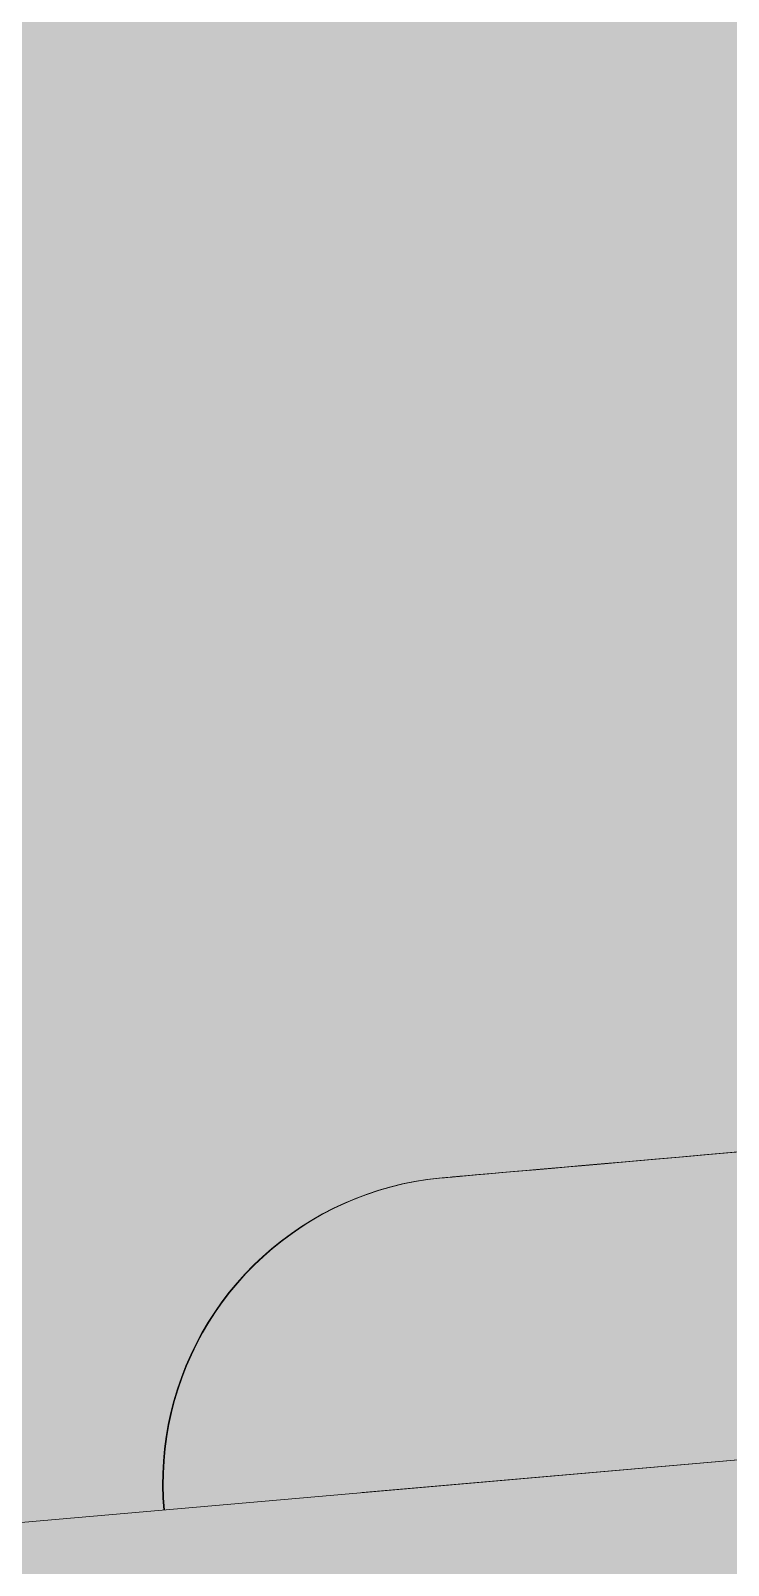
# Model space of a CAD drawing. Header units: millimetres. Extents: x 632 to 546626, y -3890 to 22200.
# Drawn here: x 370549.71 to 370553.13, y 16851.16 to 16858.67 of the extents above; entities that cross this region are included whole.
import ezdxf

# ---------------------------------------------------------------- set-up
doc = ezdxf.new("R2010")
doc.units = ezdxf.units.MM
doc.layers.add('A-270-M_ROOF', color=132, linetype='Continuous', lineweight=13)
doc.layers.add('A-770-ME_FFE_SA', color=91, linetype='Continuous', lineweight=13)

# ---------------------------------------------------------------- blocks, each defined once
blk = doc.blocks.new('Static Line_Sayfa_Metal Deck_Pan Mount - Up to 15 _ pitch - Max 2 Users-1845874-S6_501-SECTION A6')
at = {"layer": 'A-770-ME_FFE_SA', "lineweight": 5, "transparency": 33554432}
for points in [[(4548485.5504, 16846.4627), (4548530.3791, 16850.3847), (4548544.1747, 16901.8707), (4548684.1791, 16914.1195), (4548706.7056, 16865.8113), (4548751.5343, 16869.7333), (4548751.2729, 16872.7219), (4548708.5367, 16868.9829), (4548686.0102, 16917.2912), (4548541.8136, 16904.6499), (4548528.025, 16853.1902), (4548485.2889, 16849.4513), (4548485.5179, 16846.8341)], [(4548506.5599, 16851.0618), (4548705.7988, 16868.493), (4548701.572, 16916.8074), (4548502.333, 16899.3763), (4548504.4007, 16875.742)], [(4548506.6009, 16851.0654), (4548705.8398, 16868.4965), (4548701.613, 16916.811), (4548502.374, 16899.3798), (4548504.442, 16875.742)], [(4548506.6419, 16851.069), (4548705.8808, 16868.5001), (4548701.6539, 16916.8146), (4548502.415, 16899.3834), (4548504.4833, 16875.742)], [(4548506.273, 16851.0367), (4548705.5119, 16868.4679), (4548701.285, 16916.7823), (4548502.0461, 16899.3512), (4548504.1116, 16875.742)], [(4548506.314, 16851.0403), (4548705.5529, 16868.4714), (4548701.326, 16916.7859), (4548502.0871, 16899.3547), (4548504.1529, 16875.742)], [(4548506.355, 16851.0439), (4548705.5939, 16868.475), (4548701.367, 16916.7895), (4548502.1281, 16899.3583), (4548504.1942, 16875.742)], [(4548506.396, 16851.0475), (4548705.6349, 16868.4786), (4548701.408, 16916.7931), (4548502.1691, 16899.3619), (4548504.2355, 16875.742)], [(4548506.4369, 16851.0511), (4548705.6759, 16868.4822), (4548701.449, 16916.7967), (4548502.2101, 16899.3655), (4548504.2768, 16875.742)], [(4548506.4779, 16851.0546), (4548705.7169, 16868.4858), (4548701.49, 16916.8002), (4548502.2511, 16899.3691), (4548504.3181, 16875.742)], [(4548506.5189, 16851.0582), (4548705.7579, 16868.4894), (4548701.531, 16916.8038), (4548502.292, 16899.3727), (4548504.3594, 16875.742)], [(4548506.4486, 16849.0444), (4548705.6876, 16866.4756), (4548701.4605, 16914.79), (4548502.2216, 16897.3589), (4548504.1129, 16875.742)], [(4548506.4896, 16849.048), (4548705.7286, 16866.4792), (4548701.5015, 16914.7936), (4548502.2626, 16897.3625), (4548504.1542, 16875.742)], [(4548506.5306, 16849.0516), (4548705.7696, 16866.4828), (4548701.5425, 16914.7972), (4548502.3036, 16897.366), (4548504.1955, 16875.742)], [(4548506.5716, 16849.0552), (4548705.8106, 16866.4863), (4548701.5835, 16914.8008), (4548502.3446, 16897.3696), (4548504.2368, 16875.742)], [(4548506.6126, 16849.0588), (4548705.8515, 16866.4899), (4548701.6245, 16914.8044), (4548502.3855, 16897.3732), (4548504.2781, 16875.742)], [(4548506.6536, 16849.0624), (4548705.8925, 16866.4935), (4548701.6655, 16914.808), (4548502.4265, 16897.3768), (4548504.3194, 16875.742)], [(4548506.6946, 16849.066), (4548705.9335, 16866.4971), (4548701.7065, 16914.8115), (4548502.4675, 16897.3804), (4548504.3607, 16875.742)], [(4548506.7356, 16849.0695), (4548705.9745, 16866.5007), (4548701.7475, 16914.8151), (4548502.5085, 16897.384), (4548504.402, 16875.742)], [(4548506.7766, 16849.0731), (4548706.0155, 16866.5043), (4548701.7884, 16914.8187), (4548502.5495, 16897.3876), (4548504.4433, 16875.742)], [(4548506.8175, 16849.0767), (4548706.0565, 16866.5079), (4548701.8294, 16914.8223), (4548502.5905, 16897.3911), (4548504.4846, 16875.742)]]:
    blk.add_hatch(color=256, dxfattribs=at).paths.add_polyline_path(points)
at = {"layer": 'A-770-ME_FFE_SA', "lineweight": 5}
for p, q in [((4548528.025, 16853.1902), (4548485.2889, 16849.4513)), ((4548485.2928, 16849.4516), (4548528.025, 16853.1902)), ((4548508.8904, 16851.5162), (4548515.175, 16852.066)), ((4548508.8905, 16851.5162), (4548515.1751, 16852.066)), ((4548508.892, 16851.5163), (4548515.1766, 16852.0661)), ((4548508.8921, 16851.5163), (4548515.1767, 16852.0661)), ((4548508.8937, 16851.5164), (4548515.1783, 16852.0663)), ((4548508.8937, 16851.5164), (4548515.1784, 16852.0663)), ((4548507.9158, 16851.4911), (4548507.9142, 16851.5511)), ((4548507.9198, 16851.4312), (4548507.9158, 16851.4911))]:
    blk.add_line(p, q, dxfattribs=at)
at = {"layer": 'A-770-ME_FFE_SA', "lineweight": 5, "flags": 128}
for points in [[(4548510.7532, 16853.1849), (4548510.6029, 16853.1717), (4548510.4596, 16853.1592), (4548510.3237, 16853.1473), (4548510.1953, 16853.136), (4548510.0746, 16853.1255), (4548509.962, 16853.1156), (4548509.8574, 16853.1065), (4548509.7612, 16853.0981), (4548509.6734, 16853.0904), (4548509.5942, 16853.0835), (4548509.5237, 16853.0773), (4548509.462, 16853.0719), (4548509.4093, 16853.0673), (4548509.3656, 16853.0635), (4548509.331, 16853.0604), (4548509.3055, 16853.0582), (4548509.2892, 16853.0568), (4548509.2821, 16853.0562)], [(4548510.7549, 16853.185), (4548510.6045, 16853.1718), (4548510.4612, 16853.1593), (4548510.3253, 16853.1474), (4548510.1969, 16853.1362), (4548510.0763, 16853.1256), (4548509.9636, 16853.1158), (4548509.859, 16853.1066), (4548509.7628, 16853.0982), (4548509.675, 16853.0905), (4548509.5958, 16853.0836), (4548509.5253, 16853.0774), (4548509.4637, 16853.072), (4548509.4109, 16853.0674), (4548509.3672, 16853.0636), (4548509.3326, 16853.0606), (4548509.3071, 16853.0583), (4548509.2908, 16853.0569), (4548509.2837, 16853.0563)], [(4548510.7565, 16853.1851), (4548510.6061, 16853.172), (4548510.4628, 16853.1595), (4548510.3269, 16853.1476), (4548510.1985, 16853.1363), (4548510.0779, 16853.1258), (4548509.9652, 16853.1159), (4548509.8607, 16853.1068), (4548509.7644, 16853.0984), (4548509.6766, 16853.0907), (4548509.5974, 16853.0837), (4548509.5269, 16853.0776), (4548509.4653, 16853.0722), (4548509.4126, 16853.0676), (4548509.3688, 16853.0637), (4548509.3342, 16853.0607), (4548509.3087, 16853.0585), (4548509.2924, 16853.0571), (4548509.2853, 16853.0564)], [(4548509.2864, 16853.0565), (4548509.3002, 16853.0577), (4548509.3232, 16853.0597), (4548509.3554, 16853.0626), (4548509.3966, 16853.0662), (4548509.4469, 16853.0706), (4548509.5062, 16853.0758), (4548509.5743, 16853.0817), (4548509.6512, 16853.0884), (4548509.7366, 16853.0959), (4548509.8306, 16853.1041), (4548509.933, 16853.1131), (4548510.0435, 16853.1228), (4548510.162, 16853.1331), (4548510.2883, 16853.1442), (4548510.4222, 16853.1559), (4548510.5635, 16853.1683), (4548510.712, 16853.1813)], [(4548509.288, 16853.0567), (4548509.3018, 16853.0579), (4548509.3248, 16853.0599), (4548509.357, 16853.0627), (4548509.3982, 16853.0663), (4548509.4485, 16853.0707), (4548509.5078, 16853.0759), (4548509.5759, 16853.0819), (4548509.6528, 16853.0886), (4548509.7383, 16853.0961), (4548509.8323, 16853.1043), (4548509.9346, 16853.1132), (4548510.0451, 16853.1229), (4548510.1636, 16853.1333), (4548510.2899, 16853.1443), (4548510.4238, 16853.156), (4548510.5651, 16853.1684), (4548510.7136, 16853.1814)], [(4548509.2896, 16853.0568), (4548509.3034, 16853.058), (4548509.3265, 16853.06), (4548509.3586, 16853.0628), (4548509.3999, 16853.0665), (4548509.4502, 16853.0709), (4548509.5094, 16853.076), (4548509.5775, 16853.082), (4548509.6544, 16853.0887), (4548509.7399, 16853.0962), (4548509.8339, 16853.1044), (4548509.9362, 16853.1134), (4548510.0467, 16853.123), (4548510.1652, 16853.1334), (4548510.2915, 16853.1445), (4548510.4254, 16853.1562), (4548510.5668, 16853.1685), (4548510.7152, 16853.1815)], [(4548507.9125, 16851.5509), (4548507.9133, 16851.6109), (4548507.9165, 16851.6708), (4548507.922, 16851.7306), (4548507.9299, 16851.79), (4548507.9403, 16851.8491), (4548507.9529, 16851.9078), (4548507.9679, 16851.9659), (4548507.9852, 16852.0233), (4548508.0048, 16852.08), (4548508.0267, 16852.1359), (4548508.0508, 16852.1909), (4548508.077, 16852.2448), (4548508.1054, 16852.2977), (4548508.1358, 16852.3494), (4548508.1684, 16852.3998), (4548508.2029, 16852.4489), (4548508.2393, 16852.4965), (4548508.2776, 16852.5427), (4548508.3178, 16852.5873), (4548508.3596, 16852.6302), (4548508.4032, 16852.6715), (4548508.4484, 16852.711), (4548508.4951, 16852.7486), (4548508.5433, 16852.7843), (4548508.5929, 16852.8181), (4548508.6438, 16852.8499), (4548508.6959, 16852.8796), (4548508.7492, 16852.9072), (4548508.8035, 16852.9326), (4548508.8588, 16852.9559), (4548508.915, 16852.9769), (4548508.972, 16852.9957), (4548509.0297, 16853.0122), (4548509.088, 16853.0263), (4548509.1468, 16853.0381), (4548509.2061, 16853.0476), (4548509.2656, 16853.0546), (4548509.2818, 16853.0561)], [(4548507.9142, 16851.5511), (4548507.9149, 16851.6111), (4548507.9181, 16851.671), (4548507.9236, 16851.7307), (4548507.9316, 16851.7902), (4548507.9419, 16851.8493), (4548507.9546, 16851.9079), (4548507.9696, 16851.966), (4548507.9869, 16852.0235), (4548508.0065, 16852.0802), (4548508.0283, 16852.136), (4548508.0524, 16852.191), (4548508.0786, 16852.245), (4548508.107, 16852.2978), (4548508.1375, 16852.3495), (4548508.17, 16852.3999), (4548508.2045, 16852.449), (4548508.2409, 16852.4967), (4548508.2792, 16852.5428), (4548508.3194, 16852.5874), (4548508.3613, 16852.6304), (4548508.4048, 16852.6716), (4548508.45, 16852.7111), (4548508.4967, 16852.7487), (4548508.5449, 16852.7845), (4548508.5945, 16852.8183), (4548508.6454, 16852.85), (4548508.6975, 16852.8797), (4548508.7508, 16852.9073), (4548508.8051, 16852.9328), (4548508.8604, 16852.956), (4548508.9166, 16852.9771), (4548508.9736, 16852.9958), (4548509.0313, 16853.0123), (4548509.0896, 16853.0265), (4548509.1484, 16853.0383), (4548509.2077, 16853.0477), (4548509.2673, 16853.0548), (4548509.2834, 16853.0563)], [(4548507.9158, 16851.5512), (4548507.9165, 16851.6112), (4548507.9197, 16851.6711), (4548507.9253, 16851.7309), (4548507.9332, 16851.7903), (4548507.9435, 16851.8494), (4548507.9562, 16851.9081), (4548507.9712, 16851.9662), (4548507.9885, 16852.0236), (4548508.0081, 16852.0803), (4548508.0299, 16852.1362), (4548508.054, 16852.1911), (4548508.0803, 16852.2451), (4548508.1086, 16852.298), (4548508.1391, 16852.3496), (4548508.1716, 16852.4001), (4548508.2061, 16852.4491), (4548508.2426, 16852.4968), (4548508.2809, 16852.543), (4548508.321, 16852.5876), (4548508.3629, 16852.6305), (4548508.4065, 16852.6718), (4548508.4516, 16852.7113), (4548508.4984, 16852.7489), (4548508.5466, 16852.7846), (4548508.5961, 16852.8184), (4548508.647, 16852.8502), (4548508.6992, 16852.8799), (4548508.7524, 16852.9075), (4548508.8068, 16852.9329), (4548508.8621, 16852.9562), (4548508.9183, 16852.9772), (4548508.9752, 16852.996), (4548509.0329, 16853.0124), (4548509.0912, 16853.0266), (4548509.1501, 16853.0384), (4548509.2093, 16853.0478), (4548509.2689, 16853.0549), (4548509.285, 16853.0564)], [(4548507.9182, 16851.4311), (4548507.9142, 16851.491), (4548507.9125, 16851.5509)], [(4548507.9215, 16851.4314), (4548507.9174, 16851.4912), (4548507.9158, 16851.5512)]]:
    blk.add_lwpolyline(points, dxfattribs=at)
blk = doc.blocks.new('25021-APA-ZZ-ZZ-M3-AR-000001_V3_rvt-6-S6_501-SECTION A6')
at = {"layer": 'A-270-M_ROOF', "transparency": 33554432}
blk.add_hatch(color=9, dxfattribs=at).paths.add_polyline_path([(4535648.8231, 15720.3831), (4558304.6143, 17702.508), (4578095.6143, 15971.0199), (4578095.6143, 16011.1727), (4558304.6143, 17742.6608), (4535648.8231, 15760.5359)])
at = {"layer": 'A-770-ME_FFE_SA', "color": 53, "lineweight": 5}
blk.add_blockref('Static Line_Sayfa_Metal Deck_Pan Mount - Up to 15 _ pitch - Max 2 Users-1845874-S6_501-SECTION A6', (0, 0), dxfattribs=at)

msp = doc.modelspace()

# ---------------------------------------------------------------- block references
at = {"color": 10, "lineweight": 5}
msp.add_blockref('25021-APA-ZZ-ZZ-M3-AR-000001_V3_rvt-6-S6_501-SECTION A6', (-4177957.5538, 0), dxfattribs=at)

doc.saveas('drawing.dxf')
